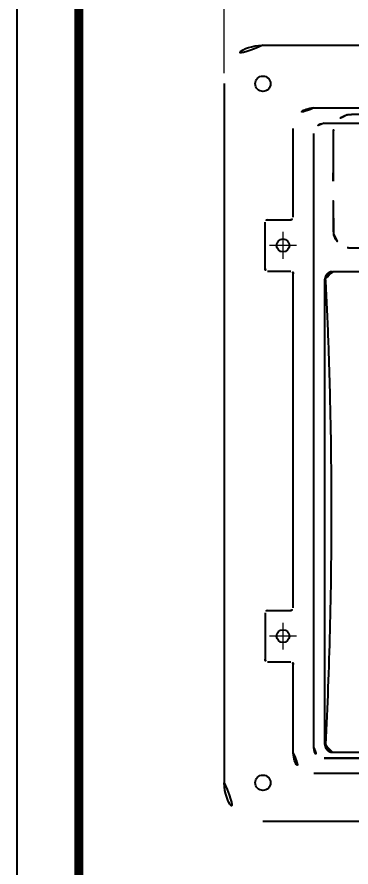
# Model space of a CAD drawing. Extents: x 16296660632 to 16296676784, y -37409619871 to -37409616699.
# Drawn here: x 16296675286.2 to 16296675416.2, y -37409617465.1 to -37409617134.4 of the extents above; entities that cross this region are included whole.
import ezdxf

# ---------------------------------------------------------------- set-up
doc = ezdxf.new("R2010")
doc.units = 0
doc.header["$LTSCALE"] = 10
doc.header["$MEASUREMENT"] = 0
doc.header["$PDMODE"] = 3
doc.header["$PDSIZE"] = -10
doc.linetypes.add('CENTER2', pattern=[28.575, 19.05, -3.175, 3.175, -3.175])
doc.layers.get('0').update_dxf_attribs({"linetype": 'CONTINUOUS'})
doc.layers.get('DEFPOINTS').update_dxf_attribs({"linetype": 'CONTINUOUS'})
for name, color, linetype in [('BODY', 7, 'CONTINUOUS'), ('MAKE2D VISIBLE LINES', 7, 'CONTINUOUS'), ('MAKE2D VISIBLE LINES - TANGENT', 7, 'CONTINUOUS')]:
    doc.layers.add(name, color=color, linetype=linetype)
doc.styles.add('Daelim Dimension', font='')
doc.styles.get('Daelim Dimension').set_extended_font_data('NanumGothic')
doc.dimstyles.new('DEFAULT', dxfattribs={"dimscale": 2, "dimtxt": 2, "dimasz": 2, "dimexe": 0, "dimexo": 2, "dimgap": 1, "dimtad": 1, "dimdec": 1, "dimzin": 9, "dimdsep": 46, "dimtxsty": 'Daelim Dimension', "dimcen": 0.5, "dimclrd": 252, "dimclre": 252, "dimclrt": 3, "dimadec": 1, "dimazin": 0, "dimtfac": 1, "dimtdec": 1, "dimtix": 1, "dimtmove": 0, "dimatfit": 3, "dimfxl": 1, "dimtolj": 1, "dimtzin": 1, "dimlwd": 9, "dimlwe": 9, "dimarcsym": 0})

# ---------------------------------------------------------------- blocks, each defined once
blk = doc.blocks.new('*D6')
at = {"layer": 'BODY', "color": 5, "lineweight": 9, "transparency": 16777216}
for p, q in [((16296675366.888321, -37409617156.320908), (16296675366.888321, -37409617085.378647)), ((16296675370.888321, -37409617085.378647), (16296675612.888321, -37409617085.378647)), ((16296675616.888321, -37409617156.320908), (16296675616.888321, -37409617085.378647))]:
    blk.add_line(p, q, dxfattribs=at)
at = {"layer": 'BODY', "color": 5, "transparency": 16777216}
for points in [[(16296675370.888321, -37409617084.711983), (16296675370.888321, -37409617086.045311), (16296675366.888321, -37409617085.378647)], [(16296675612.888321, -37409617084.711983), (16296675612.888321, -37409617086.045311), (16296675616.888321, -37409617085.378647)]]:
    blk.add_solid(points, dxfattribs=at)
at = {"layer": 'DEFPOINTS', "color": 0, "transparency": 16777216}
for p in [(16296675616.888321, -37409617085.378647), (16296675366.888321, -37409617160.320908), (16296675616.888321, -37409617160.320908)]:
    blk.add_point(p, dxfattribs=at)
at = {"layer": 'BODY', "color": 7, "lineweight": 5, "transparency": 16777216, "insert": (16296675491.3375, -37409617072.491669), "char_height": 20, "attachment_point": 5, "style": 'Daelim Dimension'}
blk.add_mtext('\\A1;250', dxfattribs=at)

msp = doc.modelspace()

# ---------------------------------------------------------------- linework, layer by layer
at = {"color": 1}
for p, q in [((16296675401.77, -37409617169.77), (16296675480.77, -37409617169.77)), ((16296675405.77, -37409617175.77), (16296675577.77, -37409617175.77)), ((16296675393.77, -37409617212.27), (16296675393.77, -37409617177.77)), ((16296675401.77, -37409617418.77), (16296675401.77, -37409617179.77)), ((16296675383.77, -37409617213.27), (16296675392.77, -37409617213.27)), ((16296675382.77, -37409617232.27), (16296675382.77, -37409617214.27)), ((16296675383.77, -37409617233.27), (16296675392.77, -37409617233.27)), ((16296675393.77, -37409617364.27), (16296675393.77, -37409617234.27)), ((16296675393.77, -37409617364.27), (16296675393.77, -37409617234.27)), ((16296675393.77, -37409617364.27), (16296675393.77, -37409617234.27)), ((16296675383.77, -37409617365.27), (16296675392.77, -37409617365.27)), ((16296675382.77, -37409617366.27), (16296675382.77, -37409617384.27)), ((16296675383.77, -37409617385.27), (16296675392.77, -37409617385.27)), ((16296675393.77, -37409617420.77), (16296675393.77, -37409617386.27)), ((16296675577.77, -37409617422.77), (16296675405.77, -37409617422.77)), ((16296675405.77, -37409617422.77), (16296675577.77, -37409617422.77)), ((16296675480.77, -37409617428.77), (16296675401.77, -37409617428.77))]:
    msp.add_line(p, q, dxfattribs=at)
at = {"color": 1, "linetype": 'CENTER2', "lineweight": 5, "ltscale": 0.1}
for p, q in [((16296675389.77, -37409617228.48), (16296675389.77, -37409617218.05)), ((16296675394.98, -37409617223.27), (16296675384.55, -37409617223.27)), ((16296675389.77, -37409617380.48), (16296675389.77, -37409617370.05)), ((16296675394.98, -37409617375.27), (16296675384.55, -37409617375.27))]:
    msp.add_line(p, q, dxfattribs=at)
at = {"ltscale": 0.5}
msp.add_lwpolyline([(16296675286.22, -37409617795.79), (16296676783.52, -37409617795.79), (16296676783.52, -37409616698.69), (16296675286.22, -37409616698.69)], close=True, dxfattribs=at)
at = {"color": 5, "linetype": 'ByBlock', "lineweight": 200, "const_width": 3.45}
msp.add_lwpolyline([(16296675310.3, -37409617748.81), (16296676759.3, -37409617748.81), (16296676759.3, -37409616724.16), (16296675310.3, -37409616724.16)], close=True, dxfattribs=at)
at = {"color": 1}
for centre in [(16296675389.77, -37409617223.27), (16296675389.77, -37409617375.27)]:
    msp.add_circle(centre, 2.5, dxfattribs=at)
for centre, radius, start, end in [((16296675401.77, -37409617177.77), 8, 90, 180), ((16296675405.77, -37409617179.77), 4, 90, 180), ((16296675383.77, -37409617214.27), 1, 90, 180), ((16296675392.77, -37409617212.27), 1, 270, 0), ((16296675383.77, -37409617232.27), 1, 180, 270), ((16296675392.77, -37409617234.27), 1, 0, 90), ((16296675383.77, -37409617366.27), 1, 90, 180), ((16296675392.77, -37409617364.27), 1, 270, 0), ((16296675383.77, -37409617384.27), 1, 180, 270), ((16296675392.77, -37409617386.27), 1, 0, 90), ((16296675401.77, -37409617420.77), 8, 180, 270), ((16296675405.77, -37409617418.77), 4, 180, 270)]:
    msp.add_arc(centre, radius, start, end, dxfattribs=at)
at = {"layer": 'BODY'}
for p, q in [((16296675381.89, -37409617145.38), (16296675601.93, -37409617145.38)), ((16296675366.89, -37409617160.32), (16296675366.89, -37409617432.38)), ((16296675601.93, -37409617447.38), (16296675381.89, -37409617447.38))]:
    msp.add_line(p, q, dxfattribs=at)
for centre in [(16296675381.93, -37409617160.38), (16296675381.93, -37409617432.32)]:
    msp.add_circle(centre, 3, dxfattribs=at)
for centre, start, end in [((16296675381.89, -37409617160.38), 90, 179.7858), ((16296675381.89, -37409617432.38), 180, 270)]:
    msp.add_arc(centre, 15, start, end, dxfattribs=at)
at = {"layer": 'MAKE2D VISIBLE LINES'}
for p, q in [((16296675409.09, -37409617233.47), (16296675492.06, -37409617233.47)), ((16296675406.07, -37409617417.49), (16296675406.07, -37409617236.46)), ((16296675492.06, -37409617420.49), (16296675409.09, -37409617420.49))]:
    msp.add_line(p, q, dxfattribs=at)
at = {"layer": 'MAKE2D VISIBLE LINES', "color": 0}
for centre, start, end in [((16296675416.33, -37409617179.28), 103.5126, 164.9352), ((16296675416.33, -37409617217.34), 195.0648, 256.4874)]:
    msp.add_arc(centre, 7, start, end, dxfattribs=at)
for points, knots in [([(16296675414.69, -37409617172.47), (16296675414.77, -37409617172.45), (16296675414.9, -37409617172.42), (16296675415.11, -37409617172.38), (16296675415.3, -37409617172.35), (16296675415.51, -37409617172.32), (16296675415.78, -37409617172.3), (16296675416.02, -37409617172.28), (16296675416.22, -37409617172.28), (16296675416.4, -37409617172.27), (16296675416.99, -37409617172.27), (16296675442.13, -37409617172.28), (16296675467.17, -37409617172.28), (16296675491.77, -37409617172.28)], [0, 0, 0, 0, 0.232402, 0.418034, 0.62508, 0.83155, 1.038425, 1.441185, 1.544419, 1.65821, 1.985783, 3.290311, 77.091774, 77.091774, 77.091774, 77.091774]), ([(16296675409.32, -37409617198.31), (16296675409.32, -37409617192.01), (16296675409.32, -37409617185.64), (16296675409.32, -37409617179.2), (16296675409.33, -37409617179), (16296675409.35, -37409617178.7), (16296675409.4, -37409617178.19), (16296675409.49, -37409617177.75), (16296675409.57, -37409617177.46)], [0, 0, 0, 0, 18.915989, 19.096277, 19.316127, 19.525434, 19.98118, 20.874096, 20.874096, 20.874096, 20.874096]), ([(16296675409.57, -37409617219.16), (16296675409.53, -37409617219.02), (16296675409.46, -37409617218.73), (16296675409.38, -37409617218.29), (16296675409.35, -37409617217.92), (16296675409.33, -37409617217.62), (16296675409.32, -37409617217.42), (16296675409.32, -37409617217.23), (16296675409.32, -37409617217.01), (16296675409.32, -37409617214.17), (16296675409.32, -37409617207.92), (16296675409.32, -37409617201.77), (16296675409.32, -37409617198.31)], [0, 0, 0, 0, 0.442702, 0.892912, 1.348661, 1.555303, 1.777819, 1.958107, 2.127787, 2.424451, 10.483399, 20.874093, 20.874093, 20.874093, 20.874093]), ([(16296675491.93, -37409617224.34), (16296675482.2, -37409617224.34), (16296675467.27, -37409617224.34), (16296675442.44, -37409617224.34), (16296675427.07, -37409617224.35), (16296675416.8, -37409617224.35), (16296675416.4, -37409617224.35), (16296675416.2, -37409617224.35), (16296675415.99, -37409617224.34), (16296675415.75, -37409617224.32), (16296675415.5, -37409617224.3), (16296675415.3, -37409617224.27), (16296675415.03, -37409617224.22), (16296675414.83, -37409617224.18), (16296675414.69, -37409617224.15)], [0, 0, 0, 0, 29.180667, 44.787194, 74.474048, 75.305806, 75.592192, 75.692942, 75.88396, 76.22846, 76.424289, 76.631124, 76.832229, 77.251198, 77.251198, 77.251198, 77.251198])]:
    msp.add_open_spline(points, degree=3, knots=knots, dxfattribs=at)
at = {"layer": 'MAKE2D VISIBLE LINES'}
for points, weights, knots in [([(16296675406.07, -37409617236.46), (16296675406.07, -37409617236.27), (16296675406.09, -37409617236.07), (16296675406.44, -37409617233.47), (16296675409.09, -37409617233.47)], [1, 0.997828786181, 1, 0.75251843647, 1], [0, 0, 0, 0.392064, 0.392064, 4.691456, 4.691456, 4.691456]), ([(16296675409.09, -37409617420.49), (16296675406.44, -37409617420.49), (16296675406.09, -37409617417.88), (16296675406.07, -37409617417.69), (16296675406.07, -37409617417.49)], [1, 0.752518436574, 1, 0.997828786748, 1], [5.16676, 5.16676, 5.16676, 9.466153, 9.466153, 9.858216, 9.858216, 9.858216])]:
    msp.add_rational_spline(points, weights, degree=2, knots=knots, dxfattribs=at)
at = {"layer": 'MAKE2D VISIBLE LINES - TANGENT'}
for p, q in [((16296675574.91, -37409617233.49), (16296675409.22, -37409617233.49)), ((16296675409.22, -37409617420.47), (16296675574.91, -37409617420.47))]:
    msp.add_line(p, q, dxfattribs=at)
for points, knots in [([(16296675409.22, -37409617233.49), (16296675408.42, -37409617233.49), (16296675407.62, -37409617233.84), (16296675406.55, -37409617234.98), (16296675406.26, -37409617235.75), (16296675406.27, -37409617236.49)], [0, 0, 0, 0, 0.5, 0.5, 1, 1, 1, 1]), ([(16296675406.27, -37409617236.49), (16296675406.65, -37409617243.85), (16296675407.32, -37409617258.7), (16296675408.27, -37409617288.91), (16296675408.73, -37409617327.1), (16296675408.18, -37409617372.58), (16296675407.04, -37409617402.7), (16296675406.27, -37409617417.47)], [0, 0, 0, 0, 22.10154, 44.615884, 90.653881, 136.69578, 181.054767, 181.054767, 181.054767, 181.054767]), ([(16296675406.27, -37409617417.47), (16296675406.26, -37409617418.21), (16296675406.54, -37409617418.97), (16296675407.62, -37409617420.12), (16296675408.41, -37409617420.47), (16296675409.22, -37409617420.47)], [0, 0, 0, 0, 0.5, 0.5, 1, 1, 1, 1])]:
    msp.add_open_spline(points, degree=3, knots=knots, dxfattribs=at)

# ---------------------------------------------------------------- dimensions: what is measured, and where the dimension line sits
at = {"layer": 'BODY', "color": 5, "lineweight": 5}
dim = msp.add_linear_dim(base=(16296675616.89, -37409617085.38), p1=(16296675366.89, -37409617160.32), p2=(16296675616.89, -37409617160.32), dimstyle='DEFAULT', override={"dimtxt": 10, "dimclrd": 5, "dimclre": 5, "dimclrt": 7}, dxfattribs=at)
dim.commit()
dim.dimension.update_dxf_attribs({"geometry": '*D6', "text_midpoint": (16296675491.34, -37409617085.38), "dimtype": 160})

doc.saveas('drawing.dxf')
